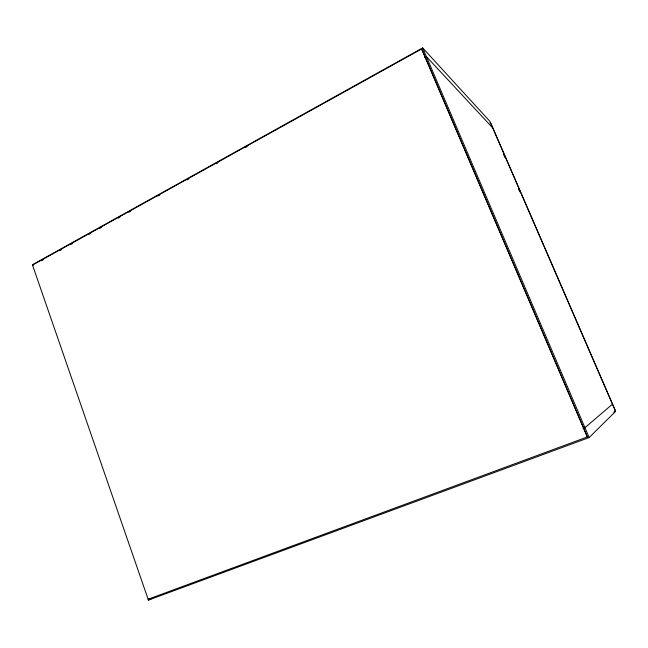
<?xml version="1.0" encoding="UTF-8"?>
<svg xmlns="http://www.w3.org/2000/svg" width="648" height="648" viewBox="0 0 648 648"><rect width="100%" height="100%" fill="white"/><g stroke="black" fill="none" stroke-linecap="round" stroke-linejoin="round"><path stroke-width="0.97" d="M589.162 437.554L615.6 411.391L489.88 121.338L422.682 47.912L32.4 264.765L148.424 600.089L589.162 437.554L422.682 47.912M614.717 411.026L615.3 410.451L491.046 123.8L490.05 122.715M421.662 48.924L587.396 437.044L421.662 48.924L32.449 265.113L33.38 265.218M612.465 404.166L584.95 427.688L583.054 428.393M41.326 260.804L43.092 259.824M59.883 250.501L61.649 249.521M70.486 244.62L72.252 243.64M89.035 234.317L90.801 233.337M99.638 228.436L101.404 227.456M118.195 218.133L119.961 217.153M128.798 212.244L130.564 211.264M157.95 196.061L159.716 195.08M187.102 179.877L188.876 178.897M216.262 163.693L218.028 162.713M245.414 147.509L247.18 146.529M424.618 57.559L426.384 56.587L492.723 127.907M148.424 600.089L152.061 598.339M148.87 598.874L148.06 599.262L587.574 436.865M613.705 412.104L615.6 411.391M503.642 154.678L504.849 157.464M518.53 189.046L519.736 191.832"/></g></svg>
